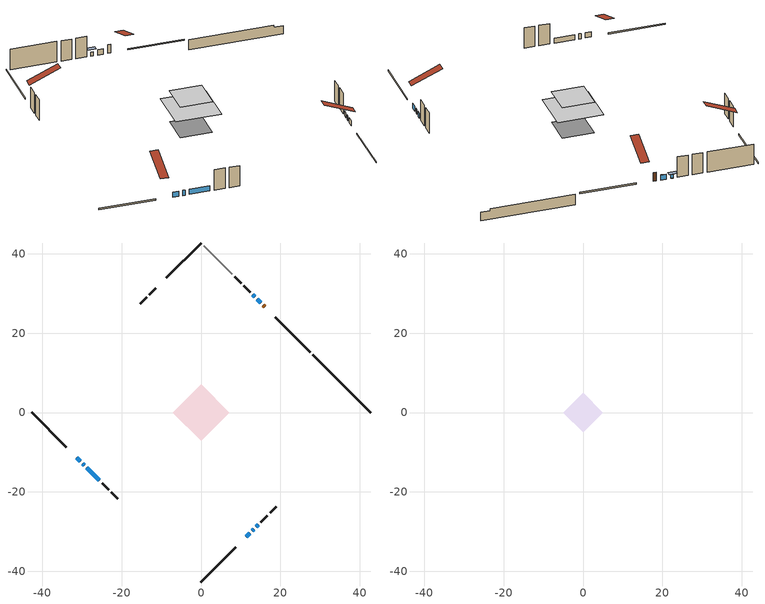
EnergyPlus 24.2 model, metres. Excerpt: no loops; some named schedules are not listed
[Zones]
conditioned space
 floor adiabatic (AdiabaticFloorConstruction): -7.08,0 0,7.08 7.08,0 0,-7.08 z3.13
 floor foundation (Slab1 construction): -4.89,0 0,4.89 4.89,0 0,-4.89 z-1.75
 wall outside (RimJoist1 construction): 0,-42.72 8.77,-33.94 / -42.72,0 -33.94,-8.77 / 0,42.72 -8.77,33.94 / 27.51,15.2 18.74,23.98 z0.69:0.99
 wall outside (AdiabaticWallConstruction 1): 16.12,26.6 15.67,27.05 z0.69:2.72
 wall outside (AdiabaticWallConstruction): 15.02,27.7 14.14,28.58 / 11.39,-31.33 12.27,-30.45 / -31.33,-11.39 -30.45,-12.27 / -29.8,-12.92 -29.42,-13.3 / 12.92,-29.8 13.26,-29.46 / -28.76,-13.96 -25.6,-17.11 / 13.91,-28.8 14.42,-28.3 z0.69:1.91; 13.48,29.23 13.09,29.63 z0.69:1.58
 wall outside (Wall1 construction): 15.08,-27.64 16.75,-25.97 / -24.95,-17.77 -23.27,-19.44 / -11.39,31.33 -13.06,29.65 / 12.43,30.28 10.76,31.96 z0.69:5.57
 wall outside (Wall2 construction): 17.41,-25.31 19,-23.72 / -22.61,-20.1 -21.02,-21.69 / -13.72,28.99 -15.31,27.4 / 10.1,32.61 8.51,34.21 z0.69:5.57
 wall foundation (FoundationWall1 construction): 28.17,14.55,-1.75 28.17,14.55,0.69 41.26,1.45,0.69 41.26,1.45,0.27 42.72,0,0.27 42.72,0,-1.75
 wall adiabatic (Wall3 construction): 7.85,34.86 0.66,42.06 z0.69:5.57
 window (WindowConstruction): 15.01,27.7 14.14,28.58 z0.69:1.91
 window (WindowConstruction 1): 11.39,-31.33 12.27,-30.45 z0.69:1.91
 window (WindowConstruction 2): -31.33,-11.39 -30.45,-12.27 z0.69:1.91
 window (WindowConstruction 3): -29.79,-12.92 -29.42,-13.3 z0.69:1.91
 window (WindowConstruction 6): 13.48,29.23 13.09,29.63 z0.69:1.58
 window (WindowConstruction 4): 12.92,-29.79 13.26,-29.46 z0.69:1.91
 window (WindowConstruction 5): -28.76,-13.96 -25.6,-17.11 z0.69:1.91
 window (WindowConstruction 7): 13.92,-28.8 14.42,-28.3 z0.69:1.91
 door (Door): 16.12,26.6 15.67,27.04 z0.69:2.72
 ceiling adiabatic (AdiabaticFloorConstruction): 0,-7.08 7.08,0 0,7.08 -7.08,0 z3.13
attic - vented
 floor to conditioned space (Floor1 construction Reversed): -5.01,0 0,5.01 5.01,0 0,-5.01 z5.57
 roof outside (Roof1 construction): 10.73,-31.98,5.57 5.92,-27.17,8.4 4.62,-28.47,8.4 9.43,-33.29,5.57; -31.98,-10.73,5.57 -27.17,-5.92,8.4 -28.47,-4.62,8.4 -33.29,-9.43,5.57; -10.73,31.98,5.57 -5.92,27.17,8.4 -4.62,28.47,8.4 -9.43,33.29,5.57; 16.78,25.94,5.57 11.97,21.13,8.4 13.27,19.82,8.4 18.08,24.64,5.57
shading: 12.66,30.06 13.91,28.8 14.56,29.45 13.3,30.7 z2.19
[Building]
Building 1: Terrain=Suburbs
[Site:Location]
Quebec Intl AP_QC: Latitude {deg}=46.8; Longitude {deg}=-71.38; Time Zone {hr}=-5; Elevation {m}=74; Keep Site Location Information=Yes
[Site:GroundTemperature:Shallow]
0.0108218, -2.24938, -2.43038, -1.3578, 2.94801, 7.23376, 10.9493, 13.303, 13.5029, 11.5886, 7.96783, 3.81355
[Site:WaterMainsTemperature]
Calculation Method=Schedule; Temperature Schedule=mains temperature schedule
[Material] Roughness=Rough; Thermal Absorptance=0.9
Name | Thickness {m} | Conductivity {W/m-K} | Density {kg/m3} | Specific Heat {J/kg-K} | Solar Absorptance | Visible Absorptance
asphalt or fiberglass shingles | 0.00635 | 0.162714 | 1121.4 | 1465.45 | 0.4 | 0.4
ceiling loosefill ins | 0.423333 | 0.0480833 | 16.02 | 1046.75 | 0.7 | 0.7
ceiling stud and cavity | 0.1397 | 0.298257 | 65.682 | 1177.47 | 0.7 | 0.7
concrete 4.0 in. | 0.1016 | 1.803125 | 2242.8 | 837.4 | 0.7 | 0.7
concrete 8.0 in. | 0.2032 | 1.803125 | 2242.8 | 837.4 | 0.7 | 0.7
door material | 0.04445 | 0.053851 | 512.64 | 1214.23 | 0.7 | 0.7
exterior vertical ins | 0.0410211 | 0.029427 | 32.04 | 1214.23 | 0.7 | 0.7
floor covering | 0.0127 | 0.0433444 | 54.468 | 1339.84 | 0.6 | 0.6
floor rigid ins; wall rigid ins 2 | 0.512978 | 0.029427 | 32.04 | 1214.23 | 0.7 | 0.7
floor stud and cavity | 0.1397 | 1.75129 | 37.0049 | 1207.88 | 0.7 | 0.7
furniture material conditioned space 1 | 0.1524 | 0.115458 | 640.8 | 1214.23 | 0.6 | 0.6
gypsum board | 0.0127 | 0.160291 | 801 | 837.4 | 0.6 | 0.6
gypsum board 1 | 0.0127 | 0.160291 | 801 | 837.4 | 0.7 | 0.7
osb sheathing 0.5 in. | 0.0127 | 0.115458 | 512.64 | 1214.23 | 0.7 | 0.7
osb sheathing 0.75 in. | 0.01905 | 0.115458 | 512.64 | 1214.23 | 0.7 | 0.7
osb sheathing 2.0 in. | 0.0508 | 0.115458 | 512.64 | 1214.23 | 0.7 | 0.7
rim joist rigid ins; wall rigid ins | 0.051816 | 0.029427 | 32.04 | 1214.23 | 0.7 | 0.7
rim joist stud and cavity | 0.0508 | 0.0380818 | 125.044 | 1163.47 | 0.6 | 0.6
wall rigid ins 1 | 0.051816 | 0.029427 | 32.04 | 1214.23 | 0.4 | 0.4
wall stud and cavity | 0.1397 | 0.179908 | 139.0536 | 1170.24 | 0.7 | 0.7
wall stud and cavity 1 | 0.1397 | 0.179501 | 139.0536 | 1170.24 | 0.7 | 0.7
wall stud and cavity 2 | 0.1397 | 0.148423 | 139.0536 | 1170.24 | 0.7 | 0.7
wall stud and cavity 3 | 0.0889 | 0.380278 | 52.3479 | 1209.89 | 0.7 | 0.7
wall stud and cavity 4 | 0.0889 | 0.391764 | 83.0341 | 1211.67 | 0.7 | 0.7
wood siding | 0.0254 | 0.102417 | 544.68 | 1172.36 | 0.4 | 0.4
wood siding 1; wood siding 2; wood siding 3 | 0.0254 | 0.102417 | 544.68 | 1172.36 | 0.7 | 0.7
[WindowMaterial:SimpleGlazingSystem]
Name | U-Factor {W/m2-K} | Solar Heat Gain Coefficient
WindowMaterial | 2.225776 | 0.51
WindowMaterial 1 | 2.43189 | 0.43
WindowMaterial 2 | 2.43813 | 0.43
WindowMaterial 3 | 2.2025 | 0.53
WindowMaterial 4 | 3.04398 | 0.45
WindowMaterial 5 | 3.00991 | 0.51
[Construction]
AdiabaticFloorConstruction: floor stud and cavity, floor rigid ins, osb sheathing 0.75 in., floor covering
AdiabaticWallConstruction: wood siding 2, wall rigid ins 2, wall stud and cavity 3, gypsum board
AdiabaticWallConstruction 1: wood siding 3, wall rigid ins 2, wall stud and cavity 3, gypsum board
Door: door material
Floor1 construction Reversed: gypsum board, ceiling stud and cavity, ceiling loosefill ins
FoundationWall1 construction: concrete 8.0 in., gypsum board 1
furniture construction conditioned space 1: furniture material conditioned space 1
PartitionWallConstruction: gypsum board, wall stud and cavity 4, gypsum board
RimJoist1 construction: wood siding 1, rim joist rigid ins, osb sheathing 2.0 in., rim joist stud and cavity
Roof1 construction: asphalt or fiberglass shingles
Slab1 construction: concrete 4.0 in.
Wall1 construction: wood siding, wall rigid ins, osb sheathing 0.5 in., wall stud and cavity, gypsum board
Wall2 construction: wood siding, wall rigid ins, osb sheathing 0.5 in., wall stud and cavity 1, gypsum board
Wall3 construction: wall rigid ins 1, osb sheathing 0.5 in., wall stud and cavity 2, gypsum board
WindowConstruction; WindowConstruction 1; WindowConstruction 2: WindowMaterial
WindowConstruction 3: WindowMaterial 1
WindowConstruction 4: WindowMaterial 2
WindowConstruction 5: WindowMaterial 3
WindowConstruction 6: WindowMaterial 4
WindowConstruction 7: WindowMaterial 5
[Zone] Multiplier=1; Part of Total Floor Area=Yes
Name | Volume {m3}
attic - vented | 22.7794
conditioned space | 397.2
[Space]
Name | Zone | Volume {m3}
attic - vented 1 | attic - vented | 22.7794
conditioned space 1 | conditioned space | 397.2
[ZoneInfiltration:EffectiveLeakageArea]
infil attic - vented 1: Zone or Space=attic - vented 1; Schedule=Always On Discrete; Effective Air Leakage Area {cm2}=1852.43; Stack Coefficient=0.000197176; Wind Coefficient=9.48739e-06
[ZoneMixing]
whole house fan mix: Zone or Space=attic - vented; Schedule=Always On Continuous; Design Flow Rate Calculation Method=Flow/Zone; Design Flow Rate {m3/s}=0; Source Zone or Space=conditioned space
[SurfaceProperty:ExposedFoundationPerimeter]
Slab1: Exposed Perimeter Calculation Method=TotalExposedPerimeter; Total Exposed Perimeter {m}=20.574
[InternalMass] Zone or ZoneList=conditioned space; Space or SpaceList=conditioned space 1
Name | Construction | Surface Area {m2}
furniture mass conditioned space 1 | furniture construction conditioned space 1 | 59.248
partition wall mass | PartitionWallConstruction | 148.12
[Lights]
interior lighting: Zone or ZoneList or Space or SpaceList=conditioned space 1; Schedule=interior lighting schedule; Design Level Calculation Method=LightingLevel; Lighting Level {W}=343.2; Return Air Fraction=0; Fraction Radiant=0.6; Fraction Visible=0.2; Fraction Replaceable=1
[People]
occupants: Zone or ZoneList or Space or SpaceList=conditioned space 1; Number of People Schedule=occupants schedule; Number of People Calculation Method=People; Number of People=3; Fraction Radiant=0.314171; Sensible Heat Fraction=0.56303; Activity Level Schedule=occupants activity schedule; Carbon Dioxide Generation Rate {m3/s-W}=0; Enable ASHRAE 55 Comfort Warnings=No; Mean Radiant Temperature Calculation Type=EnclosureAveraged
[ElectricEquipment] Zone or ZoneList or Space or SpaceList=conditioned space 1; Design Level Calculation Method=EquipmentLevel
Name | Schedule | Design Level {W} | Fraction Latent | Fraction Radiant | Fraction Lost
clothes dryer | clothes dryer schedule | 140.772 | 0.015 | 0.081 | 0.85
clothes washer | clothes washer schedule | 32.1985 | 0.03 | 0.162 | 0.7
cooking range | cooking range schedule | 208.969 | 0.08 | 0.432 | 0.2
dishwasher | dishwasher schedule | 66.8632 | 0.3 | 0.18 | 0.4
fridge | fridge schedule | 72.9452 | 0 | 0.6 | 0
mech vent bath fan 0 | mech vent bath fan 0 schedule | 50.2 | 0 | 0 | 1
mech vent bath fan 1 | mech vent bath fan 1 schedule | 50.2 | 0 | 0 | 1
mech vent house fan | mech vent house fan schedule | 15.1167 | 0 | 0 | 1
mech vent house fan cfis | mech vent house fan cfis schedule | 0 | 0 | 0 | 0
mech vent range fan 0 | mech vent range fan 0 schedule | 57 | 0 | 0 | 1
misc plug loads | misc plug loads schedule | 494.7 | 0.045 | 0.513 | 0.1
whole house fan | Always On Discrete | 0 | 0 | 0 | 1
[OtherEquipment] Zone or ZoneList or Space or SpaceList=conditioned space 1; Design Level Calculation Method=EquipmentLevel
Name | Fuel Type | Schedule | Design Level {W} | Fraction Latent | Fraction Radiant | Fraction Lost
clothes dryer 1 | Electricity | clothes dryer schedule | 0 | 0.015 | 0.081 | 0.85
cooking range 1 | Electricity | cooking range schedule | 0 | 0.08 | 0.432 | 0.2
general water use latent | None | general water use schedule | 59.3978 | 1 | 0 | 0
general water use sensible | None | general water use schedule | -58.539 | 0 | 0.6 | 0
mech vent house fan latent load | None | Always On Discrete | 0 | 1 | 0 | 0
mech vent house fan sensible load | None | Always On Discrete | 0 | 0 | 0 | 0
water heater energy adjustment1 | Electricity | Always On Discrete | 0.01 | 0 | 0 | 1
[ZoneInfiltration:DesignFlowRate] Zone or ZoneList or Space or SpaceList=conditioned space 1; Schedule=Always On Discrete; Design Flow Rate Calculation Method=Flow/Zone; Design Flow Rate {m3/s}=0
infil flow; natural vent flow; whole house fan flow
[ZoneControl:Thermostat]
conditioned space Thermostat: Zone or ZoneList=conditioned space; Control Type Schedule=conditioned space Thermostat Schedule; Control 1=conditioned space temperature setpoint; Temperature Difference Between Cutout And Setpoint {deltaC}=0
[ZoneHVAC:Baseboard:Convective:Electric]
electric baseboard: Availability Schedule=Always On Discrete; Heating Design Capacity {W}=7785.14; Efficiency=1
[Zone equipment]
conditioned space: electric baseboard
[Foundation:Kiva]
Foundation Kiva 1: Initial Indoor Air Temperature {C}=18; Wall Height Above Grade {m}=0.689976; Wall Depth Below Slab {m}=0.2032; Custom Block Material Name 1=exterior vertical ins; Custom Block Depth 1 {m}=2.43998; Custom Block X Position 1 {m}=0.2159; Custom Block Z Position 1 {m}=0
[Foundation:Kiva:Settings]
Soil Conductivity {W/m-K}=0.849921; Soil Density {kg/m3}=1842.3; Soil Specific Heat {J/kg-K}=418.7; Ground Solar Absorptivity=0.9; Ground Thermal Absorptivity=0.9; Ground Surface Roughness {m}=0.03; Far-Field Width {m}=40; Deep-Ground Boundary Condition=ZeroFlux; Deep-Ground Depth {m}=40; Minimum Cell Dimension {m}=0.2; Maximum Cell Growth Coefficient=3; Simulation Timestep=Timestep
[Exterior:Lights]
exterior lighting: Schedule=exterior lighting schedule; Design Level {W}=75.6
[EnergyManagementSystem:GlobalVariable]
infil_program_Qfan
infil_program_Qinf
natural_vent_program_Qnv
natural_vent_program_Qwhf
[EnergyManagementSystem:Sensor]
Name | Output:Variable or Output:Meter Index Key | Output:Variable or Output:Meter
airflow_gain | infil flow | Infiltration Sensible Heat Gain Energy
airflow_gain_1 | natural vent flow | Infiltration Sensible Heat Gain Energy
airflow_gain_2 | whole house fan flow | Infiltration Sensible Heat Gain Energy
airflow_loss | infil flow | Infiltration Sensible Heat Loss Energy
airflow_loss_1 | natural vent flow | Infiltration Sensible Heat Loss Energy
airflow_loss_2 | whole house fan flow | Infiltration Sensible Heat Loss Energy
clg_load_cond |  | Cooling:EnergyTransfer:Zone:CONDITIONED SPACE
clg_sp_s; clg_sp_s_1 | cooling setpoint | Schedule Value
clothes_dryer_exhaust_0_sch_s | clothes dryer exhaust 0 schedule | Schedule Value
conditioned_space_clg_unmet_s | conditioned space | Zone Cooling Setpoint Not Met Time
conditioned_space_htg_unmet_s | conditioned space | Zone Heating Setpoint Not Met Time
cool_season | cooling season schedule | Schedule Value
fridge_tin_s | conditioned space | Zone Mean Air Temperature
htg_load_cond |  | Heating:EnergyTransfer:Zone:CONDITIONED SPACE
htg_sp_s; htg_sp_s_1 | heating setpoint | Schedule Value
ig_ee_conv | clothes dryer | Electric Equipment Convective Heating Energy
ig_ee_conv_2 | cooking range | Electric Equipment Convective Heating Energy
ig_ee_conv_4 | fridge | Electric Equipment Convective Heating Energy
ig_ee_conv_5 | misc plug loads | Electric Equipment Convective Heating Energy
ig_ee_conv_6 | whole house fan | Electric Equipment Convective Heating Energy
ig_ee_rad | clothes dryer | Electric Equipment Radiant Heating Energy
ig_ee_rad_2 | cooking range | Electric Equipment Radiant Heating Energy
ig_ee_rad_4 | fridge | Electric Equipment Radiant Heating Energy
ig_ee_rad_5 | misc plug loads | Electric Equipment Radiant Heating Energy
ig_ee_rad_6 | whole house fan | Electric Equipment Radiant Heating Energy
ig_lgt_conv | interior lighting | Lights Convective Heating Energy
ig_lgt_rad | interior lighting | Lights Radiant Heating Energy
ig_lgt_vis | interior lighting | Lights Visible Radiation Heating Energy
ig_oe_conv | clothes dryer 1 | Other Equipment Convective Heating Energy
ig_oe_conv_1 | cooking range 1 | Other Equipment Convective Heating Energy
ig_oe_conv_2 | general water use latent | Other Equipment Convective Heating Energy
ig_oe_conv_3 | general water use sensible | Other Equipment Convective Heating Energy
ig_oe_conv_4 | water heater energy adjustment1 | Other Equipment Convective Heating Energy
ig_oe_rad | clothes dryer 1 | Other Equipment Radiant Heating Energy
ig_oe_rad_1 | cooking range 1 | Other Equipment Radiant Heating Energy
ig_oe_rad_2 | general water use latent | Other Equipment Radiant Heating Energy
ig_oe_rad_3 | general water use sensible | Other Equipment Radiant Heating Energy
ig_oe_rad_4 | water heater energy adjustment1 | Other Equipment Radiant Heating Energy
ig_ppl_conv | occupants | People Convective Heating Energy
ig_ppl_rad | occupants | People Radiant Heating Energy
im_conv | furniture mass conditioned space 1 | Surface Inside Face Convection Heat Gain Energy
im_conv_1 | partition wall mass | Surface Inside Face Convection Heat Gain Energy
im_ig | furniture mass conditioned space 1 | Surface Inside Face Internal Gains Radiation Heat Gain Energy
im_ig_1 | partition wall mass | Surface Inside Face Internal Gains Radiation Heat Gain Energy
im_lgt | furniture mass conditioned space 1 | Surface Inside Face Lights Radiation Heat Gain Energy
im_lgt_1 | partition wall mass | Surface Inside Face Lights Radiation Heat Gain Energy
im_sol | furniture mass conditioned space 1 | Surface Inside Face Solar Radiation Heat Gain Energy
im_sol_1 | partition wall mass | Surface Inside Face Solar Radiation Heat Gain Energy
im_surf | furniture mass conditioned space 1 | Surface Inside Face Net Surface Thermal Radiation Heat Gain Energy
im_surf_1 | partition wall mass | Surface Inside Face Net Surface Thermal Radiation Heat Gain Energy
mech_vent_bath_fan_0_sch_s | mech vent bath fan 0 schedule | Schedule Value
mech_vent_bath_fan_1_sch_s | mech vent bath fan 1 schedule | Schedule Value
mech_vent_range_fan_0_sch_s | mech vent range fan 0 schedule | Schedule Value
mv_conv | mech vent bath fan 0 | Electric Equipment Convective Heating Energy
mv_conv_1 | mech vent bath fan 1 | Electric Equipment Convective Heating Energy
mv_conv_2 | mech vent house fan | Electric Equipment Convective Heating Energy
mv_conv_3 | mech vent house fan cfis | Electric Equipment Convective Heating Energy
mv_conv_4 | mech vent range fan 0 | Electric Equipment Convective Heating Energy
mv_conv_5 | mech vent house fan latent load | Other Equipment Convective Heating Energy
mv_conv_6 | mech vent house fan sensible load | Other Equipment Convective Heating Energy
mv_rad | mech vent bath fan 0 | Electric Equipment Radiant Heating Energy
mv_rad_1 | mech vent bath fan 1 | Electric Equipment Radiant Heating Energy
mv_rad_2 | mech vent house fan | Electric Equipment Radiant Heating Energy
mv_rad_3 | mech vent house fan cfis | Electric Equipment Radiant Heating Energy
mv_rad_4 | mech vent range fan 0 | Electric Equipment Radiant Heating Energy
mv_rad_5 | mech vent house fan latent load | Other Equipment Radiant Heating Energy
mv_rad_6 | mech vent house fan sensible load | Other Equipment Radiant Heating Energy
natural_vent_s | natural vent schedule | Schedule Value
out_pb_s |  | Site Outdoor Air Barometric Pressure
out_wt_s |  | Site Outdoor Air Humidity Ratio
site_vw_s |  | Site Wind Speed
ss_back_out | Window1 | Surface Window Shortwave from Zone Back Out Window Heat Transfer Rate
ss_back_out_1 | Window2 | Surface Window Shortwave from Zone Back Out Window Heat Transfer Rate
ss_back_out_2 | Window3 | Surface Window Shortwave from Zone Back Out Window Heat Transfer Rate
ss_back_out_3 | Window4 | Surface Window Shortwave from Zone Back Out Window Heat Transfer Rate
ss_back_out_4 | Window5 | Surface Window Shortwave from Zone Back Out Window Heat Transfer Rate
ss_back_out_5 | Window6 | Surface Window Shortwave from Zone Back Out Window Heat Transfer Rate
ss_back_out_6 | Window7 | Surface Window Shortwave from Zone Back Out Window Heat Transfer Rate
ss_back_out_7 | Window8 | Surface Window Shortwave from Zone Back Out Window Heat Transfer Rate
ss_conv | Door1 | Surface Inside Face Convection Heat Gain Energy
ss_conv_1 | Window1 | Surface Inside Face Convection Heat Gain Energy
ss_conv_2 | Window2 | Surface Inside Face Convection Heat Gain Energy
ss_conv_3 | Window3 | Surface Inside Face Convection Heat Gain Energy
ss_conv_4 | Window4 | Surface Inside Face Convection Heat Gain Energy
ss_conv_5 | Window5 | Surface Inside Face Convection Heat Gain Energy
ss_conv_6 | Window6 | Surface Inside Face Convection Heat Gain Energy
ss_conv_7 | Window7 | Surface Inside Face Convection Heat Gain Energy
ss_conv_8 | Window8 | Surface Inside Face Convection Heat Gain Energy
ss_ig | Door1 | Surface Inside Face Internal Gains Radiation Heat Gain Energy
ss_ig_1 | Window1 | Surface Inside Face Internal Gains Radiation Heat Gain Energy
ss_ig_2 | Window2 | Surface Inside Face Internal Gains Radiation Heat Gain Energy
ss_ig_3 | Window3 | Surface Inside Face Internal Gains Radiation Heat Gain Energy
ss_ig_4 | Window4 | Surface Inside Face Internal Gains Radiation Heat Gain Energy
ss_ig_5 | Window5 | Surface Inside Face Internal Gains Radiation Heat Gain Energy
ss_ig_6 | Window6 | Surface Inside Face Internal Gains Radiation Heat Gain Energy
ss_ig_7 | Window7 | Surface Inside Face Internal Gains Radiation Heat Gain Energy
ss_ig_8 | Window8 | Surface Inside Face Internal Gains Radiation Heat Gain Energy
ss_lgt | Door1 | Surface Inside Face Lights Radiation Heat Gain Energy
ss_sol | Door1 | Surface Inside Face Solar Radiation Heat Gain Energy
ss_surf | Door1 | Surface Inside Face Net Surface Thermal Radiation Heat Gain Energy
ss_surf_1 | Window1 | Surface Inside Face Net Surface Thermal Radiation Heat Gain Energy
ss_surf_2 | Window2 | Surface Inside Face Net Surface Thermal Radiation Heat Gain Energy
ss_surf_3 | Window3 | Surface Inside Face Net Surface Thermal Radiation Heat Gain Energy
ss_surf_4 | Window4 | Surface Inside Face Net Surface Thermal Radiation Heat Gain Energy
ss_surf_5 | Window5 | Surface Inside Face Net Surface Thermal Radiation Heat Gain Energy
ss_surf_6 | Window6 | Surface Inside Face Net Surface Thermal Radiation Heat Gain Energy
ss_surf_7 | Window7 | Surface Inside Face Net Surface Thermal Radiation Heat Gain Energy
ss_surf_8 | Window8 | Surface Inside Face Net Surface Thermal Radiation Heat Gain Energy
ss_trans_in | Window1 | Surface Window Transmitted Solar Radiation Rate
ss_trans_in_1 | Window2 | Surface Window Transmitted Solar Radiation Rate
ss_trans_in_2 | Window3 | Surface Window Transmitted Solar Radiation Rate
ss_trans_in_3 | Window4 | Surface Window Transmitted Solar Radiation Rate
ss_trans_in_4 | Window5 | Surface Window Transmitted Solar Radiation Rate
ss_trans_in_5 | Window6 | Surface Window Transmitted Solar Radiation Rate
ss_trans_in_6 | Window7 | Surface Window Transmitted Solar Radiation Rate
ss_trans_in_7 | Window8 | Surface Window Transmitted Solar Radiation Rate
ss_trans_out | Window1 | Surface Inside Face Initial Transmitted Diffuse Transmitted Out Window Solar Radiation Rate
ss_trans_out_1 | Window2 | Surface Inside Face Initial Transmitted Diffuse Transmitted Out Window Solar Radiation Rate
ss_trans_out_2 | Window3 | Surface Inside Face Initial Transmitted Diffuse Transmitted Out Window Solar Radiation Rate
ss_trans_out_3 | Window4 | Surface Inside Face Initial Transmitted Diffuse Transmitted Out Window Solar Radiation Rate
ss_trans_out_4 | Window5 | Surface Inside Face Initial Transmitted Diffuse Transmitted Out Window Solar Radiation Rate
ss_trans_out_5 | Window6 | Surface Inside Face Initial Transmitted Diffuse Transmitted Out Window Solar Radiation Rate
ss_trans_out_6 | Window7 | Surface Inside Face Initial Transmitted Diffuse Transmitted Out Window Solar Radiation Rate
ss_trans_out_7 | Window8 | Surface Inside Face Initial Transmitted Diffuse Transmitted Out Window Solar Radiation Rate
s_conv | Floor1 | Surface Inside Face Convection Heat Gain Energy
s_conv_1 | FoundationWall1 | Surface Inside Face Convection Heat Gain Energy
s_conv_10 | Wall1:225 | Surface Inside Face Convection Heat Gain Energy
s_conv_11 | Wall1:315 | Surface Inside Face Convection Heat Gain Energy
s_conv_12 | Wall1:45 | Surface Inside Face Convection Heat Gain Energy
s_conv_13 | Wall2:135 | Surface Inside Face Convection Heat Gain Energy
s_conv_14 | Wall2:225 | Surface Inside Face Convection Heat Gain Energy
s_conv_15 | Wall2:315 | Surface Inside Face Convection Heat Gain Energy
s_conv_16 | Wall2:45 | Surface Inside Face Convection Heat Gain Energy
s_conv_17 | Wall3 | Surface Inside Face Convection Heat Gain Energy
s_conv_2 | inferred conditioned ceiling | Surface Inside Face Convection Heat Gain Energy
s_conv_3 | inferred conditioned floor | Surface Inside Face Convection Heat Gain Energy
s_conv_4 | RimJoist1:135 | Surface Inside Face Convection Heat Gain Energy
s_conv_5 | RimJoist1:225 | Surface Inside Face Convection Heat Gain Energy
s_conv_6 | RimJoist1:315 | Surface Inside Face Convection Heat Gain Energy
s_conv_7 | RimJoist1:45 | Surface Inside Face Convection Heat Gain Energy
s_conv_8 | Slab1 | Surface Inside Face Convection Heat Gain Energy
s_conv_9 | Wall1:135 | Surface Inside Face Convection Heat Gain Energy
s_ig | Floor1 | Surface Inside Face Internal Gains Radiation Heat Gain Energy
s_ig_1 | FoundationWall1 | Surface Inside Face Internal Gains Radiation Heat Gain Energy
s_ig_10 | Wall1:225 | Surface Inside Face Internal Gains Radiation Heat Gain Energy
s_ig_11 | Wall1:315 | Surface Inside Face Internal Gains Radiation Heat Gain Energy
s_ig_12 | Wall1:45 | Surface Inside Face Internal Gains Radiation Heat Gain Energy
s_ig_13 | Wall2:135 | Surface Inside Face Internal Gains Radiation Heat Gain Energy
s_ig_14 | Wall2:225 | Surface Inside Face Internal Gains Radiation Heat Gain Energy
s_ig_15 | Wall2:315 | Surface Inside Face Internal Gains Radiation Heat Gain Energy
s_ig_16 | Wall2:45 | Surface Inside Face Internal Gains Radiation Heat Gain Energy
s_ig_17 | Wall3 | Surface Inside Face Internal Gains Radiation Heat Gain Energy
s_ig_2 | inferred conditioned ceiling | Surface Inside Face Internal Gains Radiation Heat Gain Energy
s_ig_3 | inferred conditioned floor | Surface Inside Face Internal Gains Radiation Heat Gain Energy
s_ig_4 | RimJoist1:135 | Surface Inside Face Internal Gains Radiation Heat Gain Energy
s_ig_5 | RimJoist1:225 | Surface Inside Face Internal Gains Radiation Heat Gain Energy
s_ig_6 | RimJoist1:315 | Surface Inside Face Internal Gains Radiation Heat Gain Energy
s_ig_7 | RimJoist1:45 | Surface Inside Face Internal Gains Radiation Heat Gain Energy
s_ig_8 | Slab1 | Surface Inside Face Internal Gains Radiation Heat Gain Energy
s_ig_9 | Wall1:135 | Surface Inside Face Internal Gains Radiation Heat Gain Energy
s_lgt | Floor1 | Surface Inside Face Lights Radiation Heat Gain Energy
s_lgt_1 | FoundationWall1 | Surface Inside Face Lights Radiation Heat Gain Energy
s_lgt_10 | Wall1:225 | Surface Inside Face Lights Radiation Heat Gain Energy
s_lgt_11 | Wall1:315 | Surface Inside Face Lights Radiation Heat Gain Energy
s_lgt_12 | Wall1:45 | Surface Inside Face Lights Radiation Heat Gain Energy
s_lgt_13 | Wall2:135 | Surface Inside Face Lights Radiation Heat Gain Energy
s_lgt_14 | Wall2:225 | Surface Inside Face Lights Radiation Heat Gain Energy
s_lgt_15 | Wall2:315 | Surface Inside Face Lights Radiation Heat Gain Energy
s_lgt_16 | Wall2:45 | Surface Inside Face Lights Radiation Heat Gain Energy
s_lgt_17 | Wall3 | Surface Inside Face Lights Radiation Heat Gain Energy
s_lgt_2 | inferred conditioned ceiling | Surface Inside Face Lights Radiation Heat Gain Energy
s_lgt_3 | inferred conditioned floor | Surface Inside Face Lights Radiation Heat Gain Energy
